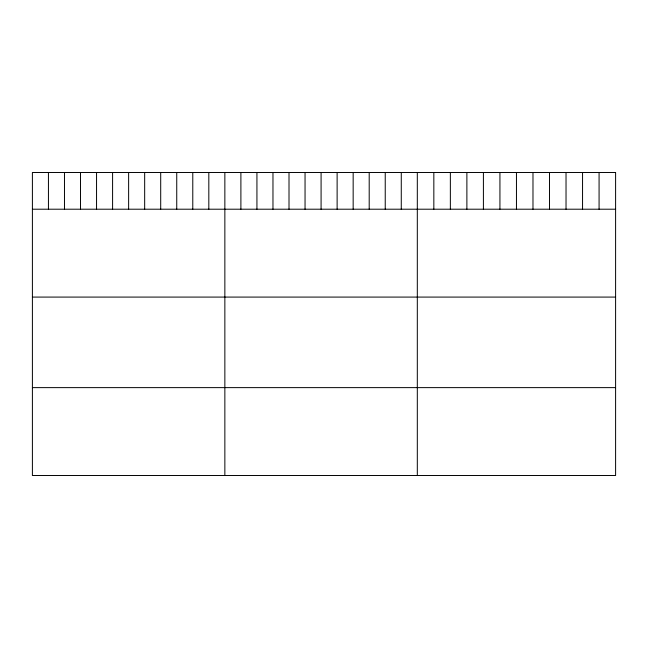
<?xml version="1.0" encoding="UTF-8"?>
<svg xmlns="http://www.w3.org/2000/svg" width="648" height="648" viewBox="0 0 648 648"><rect width="100%" height="100%" fill="white"/><g stroke="black" fill="none" stroke-linecap="round" stroke-linejoin="round"><path stroke-width="0.97" d="M32.4 209.207L615.6 209.207M32.4 297.084L615.6 297.084M32.4 387.626L615.6 387.626M599.076 172.498L599.076 209.207M582.552 172.498L582.552 209.207M566.028 172.498L566.028 209.207M549.504 172.498L549.504 209.207M532.98 172.498L532.98 209.207M516.456 172.498L516.456 209.207M499.932 172.498L499.932 209.207M483.408 172.498L483.408 209.207M466.884 172.498L466.884 209.207M450.36 172.498L450.36 209.207M433.836 172.498L433.836 209.207M417.312 172.498L417.312 475.502M401.274 172.498L401.274 209.207M385.236 172.498L385.236 209.207M369.198 172.498L369.198 209.207M353.16 172.498L353.16 209.207M337.122 172.498L337.122 209.207M321.084 172.498L321.084 209.207M305.046 172.498L305.046 209.207M289.008 172.498L289.008 209.207M272.97 172.498L272.97 209.207M256.932 172.498L256.932 209.207M240.894 172.498L240.894 209.207M224.856 172.498L224.856 475.502M208.818 172.498L208.818 209.207M192.78 172.498L192.78 209.207M176.742 172.498L176.742 209.207M160.704 172.498L160.704 209.207M144.666 172.498L144.666 209.207M128.628 172.498L128.628 209.207M112.59 172.498L112.59 209.207M96.552 172.498L96.552 209.207M80.514 172.498L80.514 209.207M64.476 172.498L64.476 209.207M48.438 172.498L48.438 209.207M615.6 172.498L32.4 172.498L32.4 475.502L615.6 475.502L615.6 172.498"/></g></svg>
